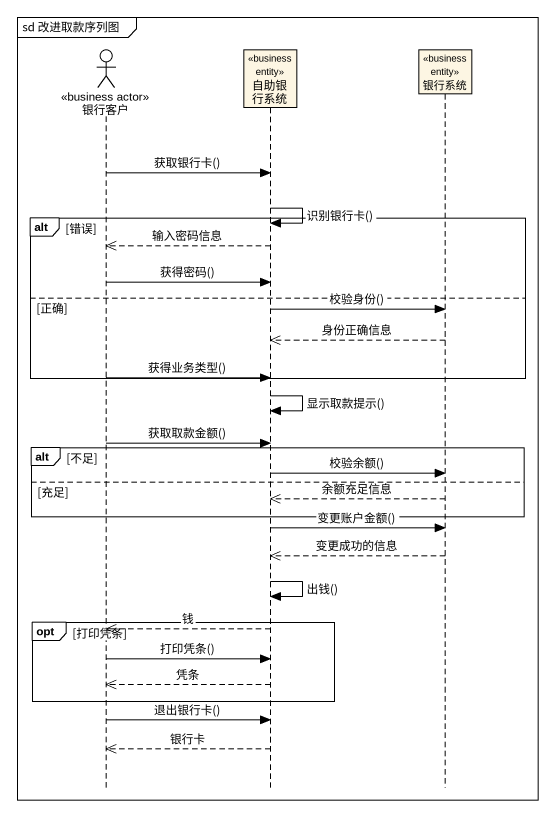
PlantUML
@startuml
mainframe sd 改进取款序列图
hide footbox
actor 银行客户 <<business actor>>
participant 自助银行系统 <<business entity>>
participant 银行系统 <<business entity>>

银行客户 -> 自助银行系统 : 获取银行卡()
自助银行系统 -> 自助银行系统 : 识别银行卡()
alt 错误
  自助银行系统 -->> 银行客户 : 输入密码信息
  银行客户 -> 自助银行系统 : 获得密码()
else 正确
  自助银行系统 -> 银行系统 : 校验身份()
  银行系统 -->> 自助银行系统 : 身份正确信息
  银行客户 -> 自助银行系统 : 获得业务类型()
end
自助银行系统 -> 自助银行系统 : 显示取款提示()
银行客户 -> 自助银行系统 : 获取取款金额()
alt 不足
  自助银行系统 -> 银行系统 : 校验余额()
else 充足
  银行系统 -->> 自助银行系统 : 余额充足信息
end
自助银行系统 -> 银行系统 : 变更账户金额()
银行系统 -->> 自助银行系统 : 变更成功的信息
自助银行系统 -> 自助银行系统 : 出钱()
opt 打印凭条
  自助银行系统 -->> 银行客户 : 钱
  银行客户 -> 自助银行系统 : 打印凭条()
  自助银行系统 -->> 银行客户 : 凭条
end
银行客户 -> 自助银行系统 : 退出银行卡()
自助银行系统 -->> 银行客户 : 银行卡
@enduml
